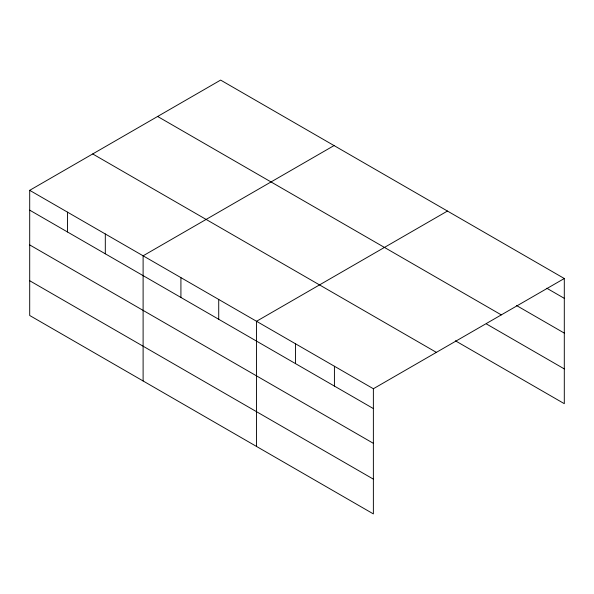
<?xml version="1.0" encoding="UTF-8"?>
<svg xmlns="http://www.w3.org/2000/svg" width="594" height="594" viewBox="0 0 594 594"><rect width="100%" height="100%" fill="white"/><g stroke="black" fill="none" stroke-linecap="round" stroke-linejoin="round"><path stroke-width="0.89" d="M29.7 190.325L373.374 388.743L373.374 513.907L29.7 315.488L29.7 190.325L220.626 80.093L564.3 278.512L564.3 403.675L455.398 340.8M334.043 145.575L143.109 255.806L143.109 380.969M447.453 211.048L256.526 321.28L256.526 446.443M373.374 388.743L564.3 278.512M546.814 288.246L564.3 298.344M516.609 305.568L564.3 333.1M157.625 116.469L501.291 314.887M486.404 323.938L564.3 368.911M92.709 153.95L436.375 352.368M29.7 210.157L373.374 408.575M29.7 244.914L373.374 443.332M29.7 280.732L373.374 479.143M334.422 366.253L334.422 386.085M295.47 343.77L295.47 363.595M218.718 299.458L218.718 319.282M180.918 277.628L180.918 297.46M105.309 233.977L105.309 253.809M67.501 212.155L67.501 231.979"/></g></svg>
